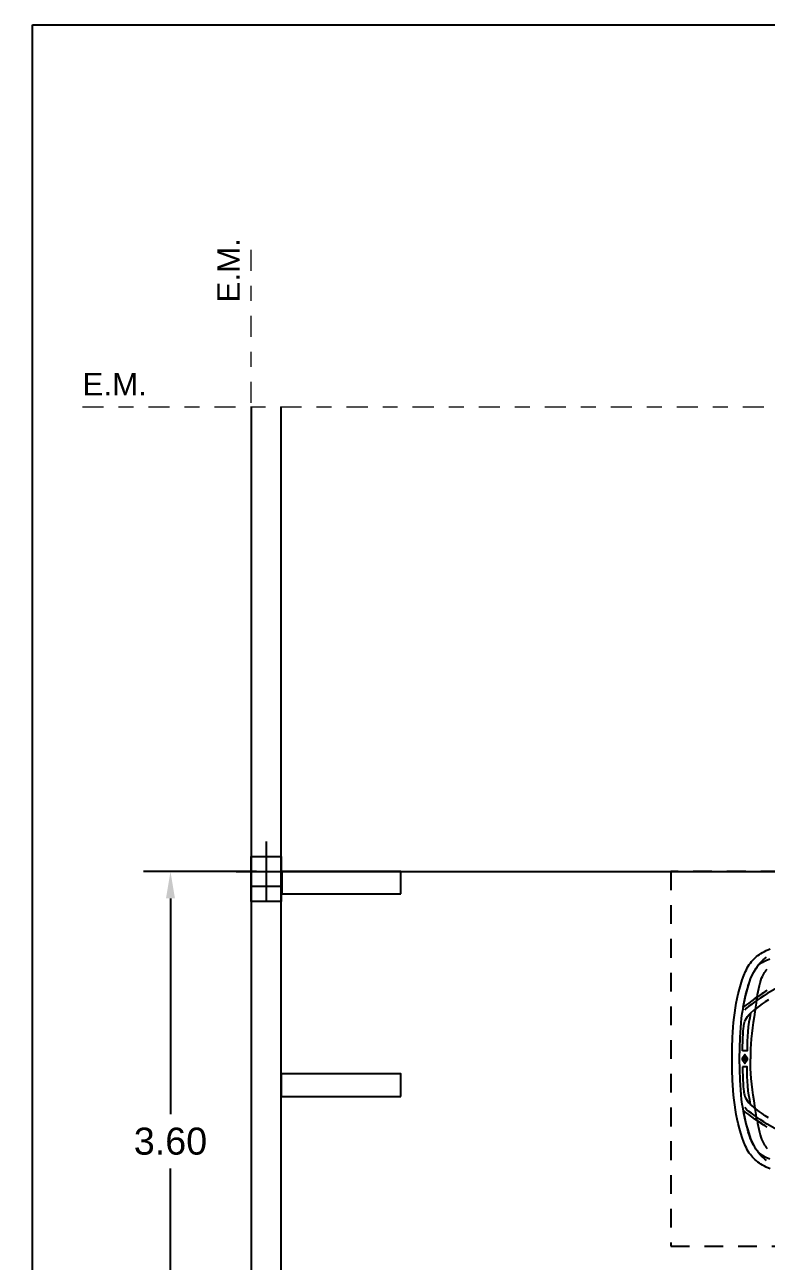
# Model space of a CAD drawing. Header units: metres. Extents: x -533726 to -533540, y -594667 to -594604.
# Drawn here: x -533603.86 to -533598.91, y -594612.43 to -594604.18 of the extents above; entities that cross this region are included whole.
import ezdxf
from ezdxf.enums import TextEntityAlignment as Align
from ezdxf.xclip import XClip

# ---------------------------------------------------------------- set-up
doc = ezdxf.new("R2010")
doc.units = ezdxf.units.M
doc.header["$LTSCALE"] = 0.5
doc.header["$XCLIPFRAME"] = 0
doc.linetypes.add('HIDDEN', pattern=[0.375, 0.25, -0.125])
doc.linetypes.add('RAYA-PUNTO', pattern=[0.625, 0.375, -0.1, 0.05, -0.1])
for name, color, linetype, plot in [('00_COTAS', 2, 'Continuous', False), ('00_E_Columnas', 3, 'Continuous', False), ('ayuda', 6, 'Continuous', False)]:
    doc.layers.add(name, color=color, linetype=linetype, plot=plot)
for name, color, linetype in [('A - AUTOS', 8, 'Continuous'), ('A - MUROS', 5, 'Continuous'), ('A - PISOS', 1, 'Continuous')]:
    doc.layers.add(name, color=color, linetype=linetype)
doc.layers.add('A Eje', color=1, linetype='RAYA-PUNTO', lineweight=0)
doc.styles.add('Arial 100', font='arial.ttf', dxfattribs={"height": 0.2})
doc.styles.get("Standard").update_dxf_attribs({"font": 'arial.ttf'})
doc.dimstyles.new('Standard Mod', dxfattribs={"dimtxt": 0.18, "dimasz": 0.18, "dimexe": 0.18, "dimexo": 0.0625, "dimgap": 0.09, "dimtad": 0, "dimtih": 1, "dimtoh": 1, "dimzin": 0, "dimdsep": 46, "dimtxsty": 'Standard', "dimcen": 0.09, "dimadec": 0, "dimazin": 0, "dimtfac": 1, "dimtofl": 0, "dimtmove": 0, "dimatfit": 3, "dimfxl": 1, "dimtolj": 1, "dimtzin": 0, "dimarcsym": 0})

# ---------------------------------------------------------------- blocks, each defined once
blk = doc.blocks.new('CASA SEBA GONZALES - PLANTAS ARQ')
at = {"layer": 'ayuda'}
blk.add_lwpolyline([(522.3758, 612.7824), (566.8547, 612.7824), (566.8547, 588.6901), (522.3758, 588.6901)], close=True, dxfattribs=at)
blk = doc.blocks.new('*U41')
at = {"color": 0, "linetype": 'ByBlock', "lineweight": -2}
blk.add_line((-1.5, 0), (28.167, 0), dxfattribs=at)
at = {"color": 0, "linetype": 'ByBlock', "lineweight": -2, "style": 'Arial 100'}
blk.add_text('E.M.', height=0.2, dxfattribs=at).set_placement((28.167, 0.1), align=Align.RIGHT)
blk = doc.blocks.new('*U39')
at = {"color": 0, "linetype": 'ByBlock', "lineweight": -2}
blk.add_line((-1.5, 0), (15.46, 0), dxfattribs=at)
at = {"color": 0, "linetype": 'ByBlock', "lineweight": -2, "style": 'Arial 100'}
blk.add_text('E.M.', height=0.2, dxfattribs=at).set_placement((-1.5, 0.1))
blk = doc.blocks.new('lineas munic')
at = {"layer": 'A Eje', "ltscale": 0.5, "xscale": 0.7500000000000007, "yscale": 0.7500000000000007, "zscale": 0.7500000000000007, "rotation": 90}
blk.add_blockref('*U41', (0, 0), dxfattribs=at)
at = {"layer": 'A Eje', "ltscale": 0.5, "xscale": 0.75, "yscale": 0.75, "zscale": 0.75}
blk.add_blockref('*U39', (0, 20), dxfattribs=at)
blk = doc.blocks.new('Renault Scenic - Planta')
at = {"color": 0, "linetype": 'ByBlock', "lineweight": -2}
for points in [[(-2.093, 0.0004), (-2.0921, 0.0732), (-2.0896, 0.1425), (-2.0879, 0.1767), (-2.0853, 0.2101), (-2.0827, 0.2426), (-2.0793, 0.2751), (-2.075, 0.3076), (-2.0699, 0.3393), (-2.0648, 0.3709), (-2.0579, 0.4017), (-2.0511, 0.4325), (-2.0434, 0.4642), (-2.0339, 0.495), (-2.0245, 0.5258), (-2.0143, 0.5549), (-2.0031, 0.5823), (-1.9972, 0.5943), (-1.9912, 0.6062), (-1.9843, 0.6174), (-1.9775, 0.6285), (-1.9706, 0.6379), (-1.9629, 0.6482), (-1.9552, 0.6567), (-1.9475, 0.6653), (-1.939, 0.6738), (-1.9296, 0.6815), (-1.9201, 0.6892), (-1.9099, 0.6961), (-1.8996, 0.7029), (-1.8885, 0.7098), (-1.8765, 0.7158), (-1.8645, 0.7218), (-1.838, 0.7329)], [(-1.8628, -0.679), (-1.8748, -0.6696), (-1.8859, -0.6593), (-1.8962, -0.649), (-1.9065, -0.6379), (-1.9159, -0.6259), (-1.9253, -0.6148), (-1.9338, -0.602), (-1.9415, -0.5891), (-1.9492, -0.5763), (-1.9569, -0.5626), (-1.9629, -0.5481), (-1.9689, -0.5335), (-1.974, -0.5181), (-1.9843, -0.4873), (-1.9929, -0.4565), (-2.0006, -0.4257), (-2.0074, -0.3949), (-2.0143, -0.3649), (-2.0194, -0.3341), (-2.0245, -0.3025), (-2.0288, -0.2717), (-2.0322, -0.24), (-2.0348, -0.2075), (-2.0374, -0.175), (-2.0391, -0.1416), (-2.0416, -0.0723), (-2.0425, -0.0004), (-2.0425, 0.0004), (-2.0416, 0.0723), (-2.0391, 0.1416), (-2.0374, 0.175), (-2.0348, 0.2075), (-2.0322, 0.24), (-2.0288, 0.2717), (-2.0245, 0.3025), (-2.0194, 0.3341), (-2.0143, 0.3649), (-2.0074, 0.3949), (-2.0006, 0.4257), (-1.9929, 0.4565), (-1.9843, 0.4873), (-1.974, 0.5181), (-1.9689, 0.5335), (-1.9629, 0.5481), (-1.9569, 0.5626), (-1.9492, 0.5763), (-1.9415, 0.5891), (-1.9338, 0.602), (-1.9253, 0.6148), (-1.9159, 0.6259), (-1.9065, 0.6379), (-1.8962, 0.649), (-1.8859, 0.6593), (-1.8748, 0.6696), (-1.8628, 0.679)], [(-2.0177, 0.3453), (-2.0134, 0.3667), (-2.0091, 0.388), (-2.0049, 0.4103), (-1.9997, 0.4317), (-1.9937, 0.4531), (-1.9877, 0.4745), (-1.9809, 0.4967), (-1.974, 0.5181), (-1.9689, 0.5327), (-1.9629, 0.5472), (-1.9569, 0.5609), (-1.9501, 0.5746), (-1.9424, 0.5874), (-1.9347, 0.6003), (-1.9261, 0.6122), (-1.9176, 0.6242), (-1.9056, 0.6336), (-1.8928, 0.6422), (-1.8799, 0.6499), (-1.8671, 0.6559), (-1.8414, 0.6661)], [(-1.8594, 0.4556), (-1.8722, 0.4479), (-1.8842, 0.4402), (-1.9005, 0.4291), (-1.9193, 0.4163), (-1.9398, 0.4017), (-1.9612, 0.3863), (-1.9818, 0.3709), (-2.0014, 0.3572), (-2.0177, 0.3453)], [(-1.2519, 0.7038), (-1.2613, 0.7004), (-1.2869, 0.6918), (-1.3272, 0.6781), (-1.3776, 0.6593), (-1.4358, 0.6379), (-1.5, 0.6122), (-1.5325, 0.5985), (-1.565, 0.5849), (-1.5976, 0.5703), (-1.6292, 0.5558), (-1.6917, 0.5258), (-1.7507, 0.495), (-1.8063, 0.4651), (-1.8577, 0.4351), (-1.8816, 0.4197), (-1.9047, 0.4052), (-1.9261, 0.3915), (-1.9458, 0.3769), (-1.9638, 0.3632), (-1.9809, 0.3504), (-1.9954, 0.3376), (-2.0083, 0.3256)], [(-1.85, 0.394), (-1.8714, 0.3803), (-1.8919, 0.3658), (-1.9124, 0.3513), (-1.9313, 0.3367), (-1.9501, 0.3213), (-1.9689, 0.305)], [(-1.8594, 0.4556), (-1.8722, 0.4479), (-1.8825, 0.4411), (-1.8945, 0.4325), (-1.9099, 0.4231), (-1.9261, 0.4112), (-1.9227, 0.43), (-1.9184, 0.4497), (-1.9142, 0.4693), (-1.9099, 0.4882), (-1.9047, 0.5061), (-1.9005, 0.5224), (-1.8953, 0.5369), (-1.8902, 0.5489), (-1.8859, 0.5583), (-1.8808, 0.5669), (-1.8765, 0.5754), (-1.8705, 0.5831), (-1.8654, 0.5908), (-1.8594, 0.5977)], [(-1.9261, 0.4112), (-1.927, 0.4069), (-1.9287, 0.3932), (-1.9321, 0.3718), (-1.9355, 0.3453), (-1.9407, 0.3136), (-1.9458, 0.2794), (-1.9509, 0.2426), (-1.9561, 0.2058), (-1.9604, 0.1681), (-1.9646, 0.1322), (-1.9672, 0.0971), (-1.9689, 0.0655), (-1.9698, 0.0389), (-1.9706, 0.0184), (-1.9706, 0.0047), (-1.9706, -0.0004)], [(-2.0237, 0.0543), (-2.022, 0.0851), (-2.0211, 0.1134), (-2.0203, 0.1399), (-2.0185, 0.1639), (-2.0177, 0.1844), (-2.016, 0.2015), (-2.0151, 0.2152), (-2.0134, 0.2246), (-2.0126, 0.2323), (-2.01, 0.2417), (-2.0074, 0.2511), (-2.0031, 0.2606), (-1.9972, 0.2717), (-1.9895, 0.2828), (-1.98, 0.2939), (-1.9689, 0.305), (-1.9749, 0.2742), (-1.98, 0.2434), (-1.9843, 0.2126), (-1.9877, 0.181), (-1.9895, 0.1493), (-1.9912, 0.1177), (-1.9929, 0.086), (-1.9929, 0.0543), (-2.0237, 0.0543)], [(-1.838, -0.7329), (-1.8645, -0.7218), (-1.8765, -0.7158), (-1.8885, -0.7098), (-1.8996, -0.7029), (-1.9099, -0.6961), (-1.9201, -0.6892), (-1.9296, -0.6815), (-1.939, -0.6738), (-1.9475, -0.6653), (-1.9552, -0.6567), (-1.9629, -0.6482), (-1.9706, -0.6379), (-1.9775, -0.6285), (-1.9843, -0.6174), (-1.9912, -0.6062), (-1.9972, -0.5943), (-2.0031, -0.5823), (-2.0143, -0.5549), (-2.0245, -0.5258), (-2.0339, -0.495), (-2.0434, -0.4642), (-2.0511, -0.4325), (-2.0579, -0.4017), (-2.0648, -0.3709), (-2.0699, -0.3393), (-2.075, -0.3076), (-2.0793, -0.2751), (-2.0827, -0.2426), (-2.0853, -0.2101), (-2.0879, -0.1767), (-2.0896, -0.1425), (-2.0921, -0.0732), (-2.093, -0.0004), (-2.093, 0.0004)], [(-1.992, 0.0073), (-1.992, -0.0081), (-2.0066, -0.0304), (-2.022, -0.0081), (-2.022, 0.0073), (-2.0066, 0.0295), (-1.992, 0.0073), (-1.992, 0.0073)], [(-2.0066, -0.0116), (-2.0151, -0.0004), (-2.0066, 0.0107), (-1.9989, -0.0004), (-2.0066, -0.0116), (-2.0066, -0.0116)], [(-1.9261, -0.4112), (-1.927, -0.4069), (-1.9287, -0.3932), (-1.9321, -0.3718), (-1.9355, -0.3453), (-1.9407, -0.3136), (-1.9458, -0.2794), (-1.9509, -0.2426), (-1.9561, -0.2058), (-1.9604, -0.1681), (-1.9646, -0.1322), (-1.9672, -0.0971), (-1.9689, -0.0655), (-1.9698, -0.0389), (-1.9706, -0.0184), (-1.9706, -0.0047), (-1.9706, 0.0004)], [(-2.0237, -0.0543), (-2.022, -0.0851), (-2.0211, -0.1134), (-2.0203, -0.1399), (-2.0185, -0.1639), (-2.0177, -0.1844), (-2.016, -0.2015), (-2.0151, -0.2152), (-2.0134, -0.2246), (-2.0126, -0.2323), (-2.01, -0.2417), (-2.0074, -0.2511), (-2.0031, -0.2606), (-1.9972, -0.2717), (-1.9895, -0.2828), (-1.98, -0.2939), (-1.9689, -0.305), (-1.9749, -0.2742), (-1.98, -0.2434), (-1.9843, -0.2126), (-1.9877, -0.181), (-1.9895, -0.1493), (-1.9912, -0.1177), (-1.9929, -0.086), (-1.9929, -0.0543), (-2.0237, -0.0543)], [(-1.2519, -0.7038), (-1.2613, -0.7004), (-1.2869, -0.6918), (-1.3272, -0.6781), (-1.3776, -0.6593), (-1.4358, -0.6379), (-1.5, -0.6122), (-1.5325, -0.5985), (-1.565, -0.5849), (-1.5976, -0.5703), (-1.6292, -0.5558), (-1.6917, -0.5258), (-1.7507, -0.495), (-1.8063, -0.4651), (-1.8577, -0.4351), (-1.8816, -0.4197), (-1.9047, -0.4052), (-1.9261, -0.3915), (-1.9458, -0.3769), (-1.9638, -0.3632), (-1.9809, -0.3504), (-1.9954, -0.3376), (-2.0083, -0.3256)], [(-1.85, -0.394), (-1.8714, -0.3803), (-1.8919, -0.3658), (-1.9124, -0.3513), (-1.9313, -0.3367), (-1.9501, -0.3213), (-1.9689, -0.305)], [(-2.0177, -0.3453), (-2.0134, -0.3667), (-2.0091, -0.388), (-2.0049, -0.4103), (-1.9997, -0.4317), (-1.9937, -0.4531), (-1.9877, -0.4745), (-1.9809, -0.4967), (-1.974, -0.5181), (-1.9689, -0.5327), (-1.9629, -0.5472), (-1.9569, -0.5609), (-1.9501, -0.5746), (-1.9424, -0.5874), (-1.9347, -0.6003), (-1.9261, -0.6122), (-1.9176, -0.6242), (-1.9056, -0.6336), (-1.8928, -0.6422), (-1.8799, -0.6499), (-1.8671, -0.6559), (-1.8414, -0.6661)], [(-1.8594, -0.4556), (-1.8722, -0.4479), (-1.8842, -0.4402), (-1.9005, -0.4291), (-1.9193, -0.4163), (-1.9398, -0.4017), (-1.9612, -0.3863), (-1.9818, -0.3709), (-2.0014, -0.3572), (-2.0177, -0.3453)], [(-1.8594, -0.4556), (-1.8722, -0.4479), (-1.8825, -0.4411), (-1.8945, -0.4325), (-1.9099, -0.4231), (-1.9261, -0.4112), (-1.9227, -0.43), (-1.9184, -0.4497), (-1.9142, -0.4693), (-1.9099, -0.4882), (-1.9047, -0.5061), (-1.9005, -0.5224), (-1.8953, -0.5369), (-1.8902, -0.5489), (-1.8859, -0.5583), (-1.8808, -0.5669), (-1.8765, -0.5754), (-1.8705, -0.5831), (-1.8654, -0.5908), (-1.8594, -0.5977)]]:
    blk.add_lwpolyline(points, dxfattribs=at)
at = {"layer": 'A - AUTOS', "color": 251, "linetype": 'HIDDEN'}
blk.add_lwpolyline([(-2.5015, -1.2504), (2.4985, -1.2504), (2.4985, 1.2496), (-2.5015, 1.2496)], close=True, dxfattribs=at)
blk = doc.blocks.new('*D126')
at = {"layer": '00_COTAS', "color": 0, "lineweight": -2, "ltscale": 0.5, "transparency": 16777216}
for p, q in [((-533602.3119, -594609.8286), (-533603.0668, -594609.8286)), ((-533602.8868, -594610.0086), (-533602.8868, -594611.4466)), ((-533602.8868, -594613.2486), (-533602.8868, -594611.8105)), ((-533602.3119, -594613.4286), (-533603.0668, -594613.4286))]:
    blk.add_line(p, q, dxfattribs=at)
at = {"layer": '00_COTAS', "color": 0, "ltscale": 0.5, "transparency": 16777216}
for points in [[(-533602.9168, -594610.0086), (-533602.8568, -594610.0086), (-533602.8868, -594609.8286)], [(-533602.9168, -594613.2486), (-533602.8568, -594613.2486), (-533602.8868, -594613.4286)]]:
    blk.add_solid(points, dxfattribs=at)
at = {"layer": 'Defpoints', "color": 0, "ltscale": 0.5, "transparency": 16777216}
for p in [(-533602.8868, -594609.8286), (-533602.2494, -594609.8286), (-533602.2494, -594613.4286)]:
    blk.add_point(p, dxfattribs=at)
at = {"layer": '00_COTAS', "color": 0, "ltscale": 0.5, "transparency": 16777216, "insert": (-533602.8868, -594611.6286), "char_height": 0.18, "attachment_point": 5}
blk.add_mtext('\\A1;3.60', dxfattribs=at)

msp = doc.modelspace()

# ---------------------------------------------------------------- linework, layer by layer
at = {"layer": '00_E_Columnas', "ltscale": 0.5}
for p, q in [((-533602.2494, -594609.6286), (-533602.2494, -594610.0286)), ((-533602.4494, -594609.8286), (-533602.0494, -594609.8286))]:
    msp.add_line(p, q, dxfattribs=at)
msp.add_lwpolyline([(-533602.3494, -594609.7286), (-533602.1494, -594609.7286), (-533602.1494, -594609.9286), (-533602.3494, -594609.9286)], close=True, dxfattribs=at)
at = {"layer": 'A - MUROS'}
msp.add_lwpolyline([(-533602.3494, -594606.7286), (-533602.3494, -594626.7286), (-533599.0089, -594626.7286), (-533599.0089, -594626.5286), (-533602.1494, -594626.5286), (-533602.1494, -594606.7286)], dxfattribs=at)
for points in [[(-533602.3494, -594609.8286), (-533602.1494, -594609.8286), (-533602.1494, -594610.0286), (-533602.3494, -594610.0286)], [(-533601.3494, -594609.9786), (-533601.3494, -594609.8286), (-533602.1438, -594609.8286), (-533602.1438, -594609.9786)], [(-533601.3494, -594611.3286), (-533601.3494, -594611.1786), (-533602.1494, -594611.1786), (-533602.1494, -594611.3286)]]:
    msp.add_lwpolyline(points, close=True, dxfattribs=at)
at = {"layer": 'A - PISOS'}
msp.add_lwpolyline([(-533602.1994, -594609.8286), (-533594.4994, -594609.8286)], dxfattribs=at)
at = {"layer": 'ayuda'}
msp.add_lwpolyline([(-533603.8062, -594604.1808), (-533559.3273, -594604.1808), (-533559.3273, -594628.2731), (-533603.8062, -594628.2731)], close=True, dxfattribs=at)

# ---------------------------------------------------------------- block references
ref = msp.add_blockref('CASA SEBA GONZALES - PLANTAS ARQ', (-534162.8592, -595216.9632))
XClip(ref).set_block_clipping_path([(537.1398751099, 587.6900110232), (549.5838671982, 613.896890943)])
at = {"layer": 'A - AUTOS'}
msp.add_blockref('Renault Scenic - Planta', (-533597.0479, -594611.0782), dxfattribs=at)
at = {"layer": 'A Eje'}
msp.add_blockref('lineas munic', (-533602.3494, -594626.7286), dxfattribs=at)

# ---------------------------------------------------------------- dimensions: what is measured, and where the dimension line sits
at = {"layer": '00_COTAS', "ltscale": 0.5}
dim = msp.add_linear_dim(base=(-533602.8868, -594609.8286), p1=(-533602.2494, -594613.4286), p2=(-533602.2494, -594609.8286), angle=90, dimstyle='Standard Mod', dxfattribs=at)
dim.commit()
dim.dimension.update_dxf_attribs({"geometry": '*D126', "text_midpoint": (-533602.8868, -594611.6286)})

doc.saveas('drawing.dxf')
